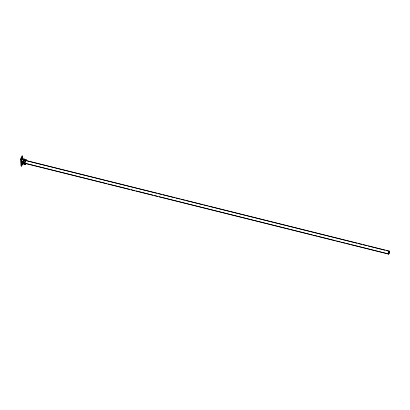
<?xml version="1.0" encoding="UTF-8"?>
<svg xmlns="http://www.w3.org/2000/svg" width="410" height="410" viewBox="0 0 410 410"><rect width="100%" height="100%" fill="white"/><g stroke="black" fill="none" stroke-linecap="round" stroke-linejoin="round"><path stroke-width="0.61" d="M21.494 158.101L21.458 157.696L21.248 157.973M21.136 158.306L21.105 159.059M22.545 163.38L22.15 164.338L22.294 163.257M22.632 163.805L21.674 166.147L21.069 165.999L20.5 159.403L21.935 155.887L22.54 156.036L22.801 159.034M21.674 166.147L21.105 159.557L22.54 156.036M21.484 161.068L22.509 158.557L26.143 159.459L25.148 162.339L21.515 161.432L21.484 161.068L25.118 161.976L25.148 162.339M21.515 161.432L22.509 158.557M25.748 163.534L25.338 164.538L21.704 163.631L22.494 161.258M21.704 163.631L22.319 162.124M25.118 161.976L26.143 159.459M25.338 164.538L25.717 163.165M24.026 159.982L23.693 160.233L23.975 160.689L24.41 160.607L24.451 160.09M23.862 160.11L23.995 160.643M24.369 160.571L24.405 160.125M23.488 160.182L23.985 159.808M24.477 163.944L24.113 163.851M25.768 160.418L389.397 251.125A1.548 0.343 -76 0 1 389.08 253.503A1.548 0.343 -76 0 1 388.536 253.226A1.548 0.343 -76 0 1 389.397 251.125M26.337 160.756L156.651 193.264M157.891 193.571L161.612 194.504M162.857 194.811L174.645 197.753M175.885 198.061L179.611 198.993M180.851 199.301L184.572 200.229M185.817 200.541L202.571 204.718M203.811 205.026L207.532 205.958M208.772 206.266L357.079 243.263M358.319 243.571L362.045 244.503M363.286 244.811L367.006 245.739M368.247 246.051L385.005 250.228M386.246 250.536L389.346 251.309A1.353 0.302 -76 0 1 389.069 253.395A1.353 0.302 -76 0 1 388.598 253.154A1.353 0.302 -76 0 1 389.346 251.309M20.5 159.403L21.105 159.557M23.59 160.438L24.221 160.597L24.723 160.223L24.59 159.69L23.964 159.536L23.462 159.91L23.616 160.715L24.246 160.869L24.743 160.494L24.615 159.967M22.555 162.596L106.943 183.649M108.184 183.962L129.903 189.379M131.144 189.686L134.869 190.614M136.11 190.927L152.863 195.104M154.104 195.416L157.829 196.344M159.07 196.651L289.378 229.159M290.618 229.472L312.338 234.889M313.578 235.196L317.304 236.124M318.544 236.437L335.298 240.614M336.538 240.926L340.264 241.854M341.504 242.161L345.225 243.089M346.465 243.402L350.191 244.329M351.431 244.642L388.665 253.928M22.504 162.785L388.613 254.113M21.674 163.267L25.307 164.169M22.734 162.493A1.353 0.302 -76 0 1 22.488 161.822M22.714 162.662A1.548 0.343 -76 0 1 22.427 161.899M21.674 158.808C22.012 159.972 22.258 156.353 21.674 158.808"/></g></svg>
